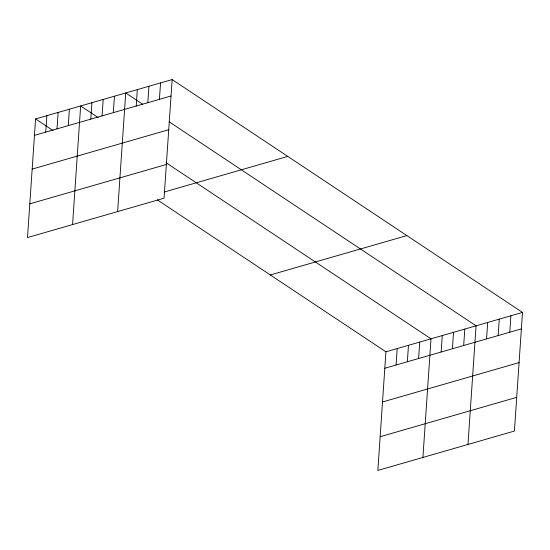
<?xml version="1.0" encoding="UTF-8"?>
<svg xmlns="http://www.w3.org/2000/svg" width="550" height="550" viewBox="0 0 550 550"><rect width="100%" height="100%" fill="white"/><g stroke="black" fill="none" stroke-linecap="round" stroke-linejoin="round"><path stroke-width="0.82" d="M35.585 118.938L27.5 237.566L164.065 198.192L172.15 79.564L35.585 118.938L53.102 130.584M45.732 132.131L46.853 115.692M57.001 128.879L58.121 112.441M68.269 125.634L69.389 109.196M72.566 224.572L80.651 105.944L98.168 117.59M90.798 119.137L91.919 102.699M102.066 115.885L103.187 99.447M113.334 112.64L114.455 96.202M117.631 211.578L125.716 92.95L142.532 104.129M136.208 106.047L137.328 89.602M147.812 102.699L148.933 86.254M159.417 99.351L160.545 82.912M172.15 79.564L522.5 312.434L514.415 431.062L377.85 470.436L385.935 351.808L157.293 199.836M396.082 365.001L397.203 348.562M407.351 361.756L408.471 345.311M418.619 358.504L419.739 342.066M422.916 457.442L431.001 338.814L166.141 162.766M441.148 352.007L442.269 335.569M452.416 348.762L453.537 332.317M463.684 345.51L464.805 329.072M467.981 444.448L476.066 325.82L169.159 121.825M486.558 338.917L487.678 322.479M498.163 335.569L499.283 319.131M509.774 332.221L510.895 315.782M34.464 135.376L171.029 96.002M32.168 169.097L168.733 129.724M29.796 203.844L166.361 164.471M164.079 192.074L287.767 156.413M270.325 274.966L406.883 235.586M385.935 351.808L522.5 312.434M384.814 368.252L521.379 328.873M382.518 401.974L519.083 362.594M380.146 436.714L516.711 397.341"/></g></svg>
